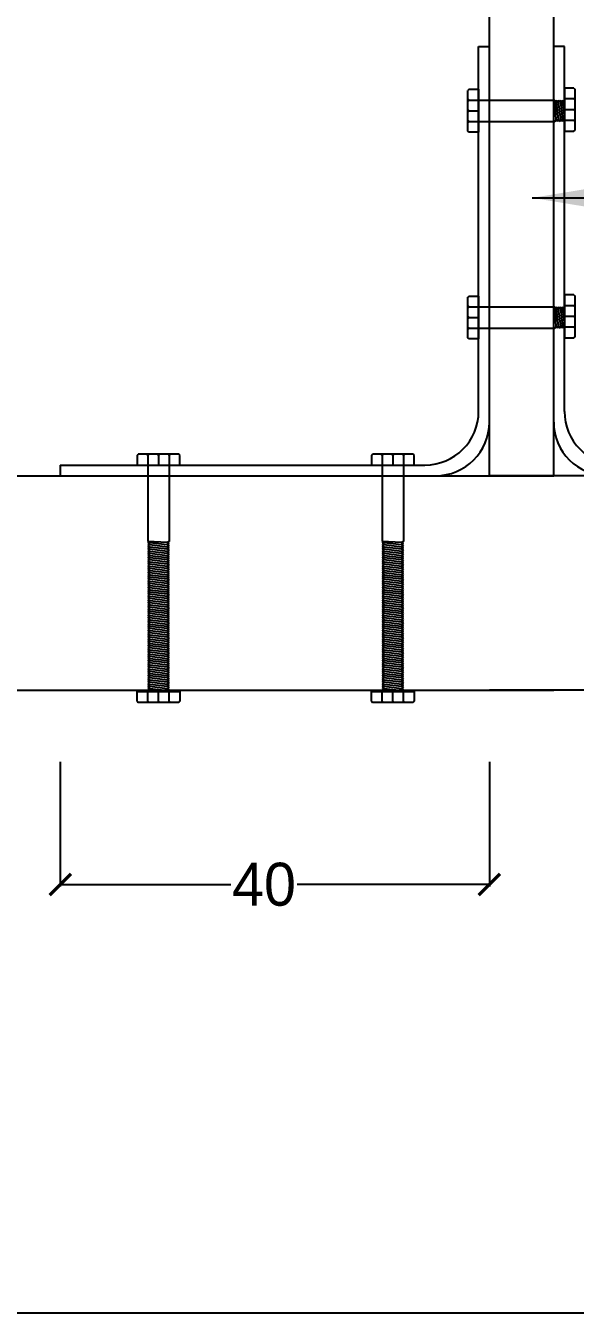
# Model space of a CAD drawing. Header units: inches. Extents: x -108 to 13185, y -10150 to 372.
# Drawn here: x 12943 to 12994.2, y -3471.6 to -3351.5 of the extents above; entities that cross this region are included whole.
import ezdxf

# ---------------------------------------------------------------- set-up
doc = ezdxf.new("R2010")
doc.units = ezdxf.units.IN
doc.header["$MEASUREMENT"] = 0
doc.header["$PDMODE"] = 3
doc.dimstyles.new('Detail Plat Pengikat', dxfattribs={"dimtxt": 4, "dimasz": 2, "dimexe": 0.18, "dimexo": 0.0625, "dimgap": 0.09, "dimtad": 0, "dimtih": 1, "dimtoh": 1, "dimdec": 0, "dimzin": 0, "dimdsep": 46, "dimtxsty": 'Standard', "dimblk": 'ARCHTICK', "dimcen": 0.09, "dimadec": 0, "dimazin": 0, "dimtfac": 1, "dimtdec": 0, "dimtofl": 0, "dimtmove": 0, "dimatfit": 3, "dimfxl": 1, "dimtolj": 1, "dimtzin": 0, "dimarcsym": 0})
doc.dimstyles.get("Standard").update_dxf_attribs({"dimtxt": 14, "dimasz": 12, "dimexe": 0.18, "dimexo": 6, "dimgap": 3, "dimtad": 2, "dimtih": 1, "dimtoh": 1, "dimdec": 0, "dimzin": 0, "dimdsep": 46, "dimtxsty": 'Standard', "dimblk": 'ARCHTICK', "dimcen": 0.09, "dimadec": 0, "dimazin": 0, "dimtfac": 1, "dimtdec": 0, "dimtofl": 0, "dimtmove": 0, "dimatfit": 3, "dimfxl": 1, "dimtolj": 1, "dimtzin": 0, "dimarcsym": 0})

# ---------------------------------------------------------------- blocks, each defined once
blk = doc.blocks.new('_ArchTick')
at = {"color": 0, "linetype": 'ByBlock', "const_width": 0.15}
blk.add_lwpolyline([(-0.5, -0.5), (0.5, 0.5)], dxfattribs=at)
blk = doc.blocks.new('*D2')
at = {"color": 0, "lineweight": -2}
for p, q in [((12946.21, -3420.15), (12946.21, -3431.77)), ((12986.21, -3420.15), (12986.21, -3431.77)), ((12946.21, -3431.59), (12962.11, -3431.59)), ((12986.21, -3431.59), (12968.29, -3431.59))]:
    blk.add_line(p, q, dxfattribs=at)
at = {"layer": 'Defpoints', "color": 0}
for p in [(12946.21, -3420.09), (12986.21, -3420.09), (12986.21, -3431.59)]:
    blk.add_point(p, dxfattribs=at)
at = {"color": 0, "lineweight": -2, "xscale": 2, "yscale": 2, "zscale": 2, "rotation": 180}
blk.add_blockref('_ArchTick', (12946.21, -3431.59), dxfattribs=at)
at = {"color": 0, "lineweight": -2, "xscale": 2, "yscale": 2, "zscale": 2}
blk.add_blockref('_ArchTick', (12986.21, -3431.59), dxfattribs=at)
at = {"color": 0, "insert": (12965.2, -3431.59), "char_height": 4, "attachment_point": 5}
blk.add_mtext('\\A1;40', dxfattribs=at)

msp = doc.modelspace()

# ---------------------------------------------------------------- linework, layer by layer
for p, q in [((12986.21, -3393.49), (12986.21, -3293.49)), ((12986.21, -3393.49), (12986.21, -3293.49)), ((12992.21, -3393.49), (12992.21, -3293.49)), ((12992.21, -3393.49), (12992.21, -3293.49)), ((12985.21, -3387.49), (12985.21, -3353.49)), ((12985.21, -3353.49), (12986.21, -3353.49)), ((12986.21, -3388.49), (12986.21, -3353.49)), ((12992.21, -3388.49), (12992.21, -3353.49)), ((12993.21, -3353.49), (12992.21, -3353.49)), ((12993.21, -3387.49), (12993.21, -3353.49)), ((12984.33, -3357.47), (12984.21, -3357.58)), ((12984.21, -3361.36), (12984.21, -3357.58)), ((12984.33, -3357.47), (12985.21, -3357.47)), ((12985.21, -3357.47), (12985.21, -3361.47)), ((12993.21, -3357.37), (12993.21, -3361.37)), ((12994.1, -3357.37), (12993.21, -3357.37)), ((12994.1, -3357.37), (12994.21, -3357.48)), ((12994.21, -3361.27), (12994.21, -3357.48)), ((12984.33, -3358.47), (12984.21, -3358.36)), ((12984.33, -3358.47), (12984.21, -3358.58)), ((12984.33, -3358.47), (12985.21, -3358.47)), ((12985.21, -3358.47), (12992.33, -3358.47)), ((12992.33, -3358.47), (12992.43, -3358.65)), ((12992.43, -3360.28), (12992.33, -3358.47)), ((12992.43, -3358.65), (12992.53, -3358.47)), ((12992.43, -3358.65), (12992.63, -3360.28)), ((12992.53, -3358.47), (12992.63, -3358.65)), ((12992.63, -3358.65), (12992.73, -3358.47)), ((12992.63, -3358.65), (12992.83, -3360.28)), ((12992.73, -3358.47), (12992.83, -3358.65)), ((12992.83, -3358.65), (12992.93, -3358.47)), ((12992.83, -3358.65), (12993.03, -3360.28)), ((12992.93, -3358.47), (12993.03, -3358.65)), ((12993.03, -3358.65), (12993.13, -3358.47)), ((12993.03, -3358.65), (12993.21, -3360.18)), ((12993.13, -3358.47), (12993.21, -3358.63)), ((12993.21, -3358.37), (12993.21, -3360.37)), ((12993.21, -3358.37), (12993.21, -3360.37)), ((12993.21, -3358.37), (12993.21, -3360.37)), ((12994.1, -3358.37), (12993.21, -3358.37)), ((12994.1, -3358.37), (12994.21, -3358.27)), ((12994.1, -3358.37), (12994.21, -3358.48)), ((12984.33, -3359.47), (12984.21, -3359.36)), ((12984.33, -3359.47), (12984.21, -3359.58)), ((12984.33, -3359.47), (12985.21, -3359.47)), ((12994.1, -3359.37), (12993.21, -3359.37)), ((12994.1, -3359.37), (12994.21, -3359.27)), ((12994.1, -3359.37), (12994.21, -3359.48)), ((12984.33, -3360.47), (12984.21, -3360.36)), ((12984.33, -3360.47), (12984.21, -3360.58)), ((12984.33, -3360.47), (12985.21, -3360.47)), ((12985.21, -3360.47), (12992.33, -3360.47)), ((12992.33, -3360.47), (12992.43, -3360.28)), ((12992.43, -3360.28), (12992.53, -3360.47)), ((12992.53, -3360.47), (12992.63, -3360.28)), ((12992.63, -3360.28), (12992.73, -3360.47)), ((12992.73, -3360.47), (12992.83, -3360.28)), ((12992.83, -3360.28), (12992.93, -3360.47)), ((12992.93, -3360.47), (12993.03, -3360.28)), ((12993.03, -3360.28), (12993.13, -3360.47)), ((12993.13, -3360.47), (12993.21, -3360.31)), ((12994.1, -3360.37), (12993.21, -3360.37)), ((12994.1, -3360.37), (12994.21, -3360.27)), ((12994.1, -3360.37), (12994.21, -3360.48)), ((12994.1, -3361.37), (12994.21, -3361.27)), ((12984.33, -3361.47), (12984.21, -3361.36)), ((12985.21, -3361.47), (12984.33, -3361.47)), ((12993.21, -3361.37), (12994.1, -3361.37)), ((12984.33, -3376.74), (12984.21, -3376.85)), ((12984.21, -3380.63), (12984.21, -3376.85)), ((12984.33, -3376.74), (12985.21, -3376.74)), ((12985.21, -3376.74), (12985.21, -3380.74)), ((12993.21, -3376.64), (12993.21, -3380.64)), ((12994.1, -3376.64), (12993.21, -3376.64)), ((12994.1, -3376.64), (12994.21, -3376.75)), ((12994.21, -3380.53), (12994.21, -3376.75)), ((12984.33, -3377.74), (12984.21, -3377.63)), ((12984.33, -3377.74), (12984.21, -3377.85)), ((12984.33, -3377.74), (12985.21, -3377.74)), ((12985.21, -3377.74), (12992.33, -3377.74)), ((12992.33, -3377.74), (12992.43, -3377.92)), ((12992.43, -3379.55), (12992.33, -3377.74)), ((12992.43, -3377.92), (12992.53, -3377.74)), ((12992.43, -3377.92), (12992.63, -3379.55)), ((12992.53, -3377.74), (12992.63, -3377.92)), ((12992.63, -3377.92), (12992.73, -3377.74)), ((12992.63, -3377.92), (12992.83, -3379.55)), ((12992.73, -3377.74), (12992.83, -3377.92)), ((12992.83, -3377.92), (12992.93, -3377.74)), ((12992.83, -3377.92), (12993.03, -3379.55)), ((12992.93, -3377.74), (12993.03, -3377.92)), ((12993.03, -3377.92), (12993.13, -3377.74)), ((12993.03, -3377.92), (12993.21, -3379.45)), ((12993.13, -3377.74), (12993.21, -3377.9)), ((12993.21, -3377.64), (12993.21, -3379.64)), ((12993.21, -3377.64), (12993.21, -3379.64)), ((12993.21, -3377.64), (12993.21, -3379.64)), ((12994.1, -3377.64), (12993.21, -3377.64)), ((12994.1, -3377.64), (12994.21, -3377.53)), ((12994.1, -3377.64), (12994.21, -3377.75)), ((12984.33, -3378.74), (12984.21, -3378.63)), ((12984.33, -3378.74), (12984.21, -3378.85)), ((12984.33, -3378.74), (12985.21, -3378.74)), ((12994.1, -3378.64), (12993.21, -3378.64)), ((12994.1, -3378.64), (12994.21, -3378.53)), ((12994.1, -3378.64), (12994.21, -3378.75)), ((12984.33, -3379.74), (12984.21, -3379.63)), ((12984.33, -3379.74), (12984.21, -3379.85)), ((12984.33, -3379.74), (12985.21, -3379.74)), ((12985.21, -3379.74), (12992.33, -3379.74)), ((12992.33, -3379.74), (12992.43, -3379.55)), ((12992.43, -3379.55), (12992.53, -3379.74)), ((12992.53, -3379.74), (12992.63, -3379.55)), ((12992.63, -3379.55), (12992.73, -3379.74)), ((12992.73, -3379.74), (12992.83, -3379.55)), ((12992.83, -3379.55), (12992.93, -3379.74)), ((12992.93, -3379.74), (12993.03, -3379.55)), ((12993.03, -3379.55), (12993.13, -3379.74)), ((12993.13, -3379.74), (12993.21, -3379.58)), ((12994.1, -3379.64), (12993.21, -3379.64)), ((12994.1, -3379.64), (12994.21, -3379.53)), ((12994.1, -3379.64), (12994.21, -3379.75)), ((12984.33, -3380.74), (12984.21, -3380.63)), ((12985.21, -3380.74), (12984.33, -3380.74)), ((12993.21, -3380.64), (12994.1, -3380.64)), ((12994.1, -3380.64), (12994.21, -3380.53)), ((12953.36, -3391.61), (12953.47, -3391.49)), ((12953.36, -3391.61), (12953.36, -3392.49)), ((12957.25, -3391.49), (12953.47, -3391.49)), ((12954.36, -3391.61), (12954.25, -3391.49)), ((12954.36, -3391.61), (12954.47, -3391.49)), ((12954.36, -3391.61), (12954.36, -3392.49)), ((12955.36, -3391.61), (12955.25, -3391.49)), ((12955.36, -3391.61), (12955.47, -3391.49)), ((12955.36, -3391.61), (12955.36, -3392.49)), ((12956.36, -3391.61), (12956.25, -3391.49)), ((12956.36, -3391.61), (12956.47, -3391.49)), ((12956.36, -3391.61), (12956.36, -3392.49)), ((12957.36, -3391.61), (12957.25, -3391.49)), ((12957.36, -3392.49), (12957.36, -3391.61)), ((12975.21, -3391.61), (12975.32, -3391.49)), ((12975.21, -3391.61), (12975.21, -3392.49)), ((12979.1, -3391.49), (12975.32, -3391.49)), ((12976.21, -3391.61), (12976.1, -3391.49)), ((12976.21, -3391.61), (12976.32, -3391.49)), ((12976.21, -3391.61), (12976.21, -3392.49)), ((12977.21, -3391.61), (12977.1, -3391.49)), ((12977.21, -3391.61), (12977.32, -3391.49)), ((12977.21, -3391.61), (12977.21, -3392.49)), ((12978.21, -3391.61), (12978.1, -3391.49)), ((12978.21, -3391.61), (12978.32, -3391.49)), ((12978.21, -3391.61), (12978.21, -3392.49)), ((12979.21, -3391.61), (12979.1, -3391.49)), ((12979.21, -3392.49), (12979.21, -3391.61)), ((12892.21, -3393.49), (12992.21, -3393.49)), ((12946.21, -3392.49), (12980.21, -3392.49)), ((12946.21, -3392.49), (12946.21, -3393.49)), ((12946.21, -3393.49), (12981.21, -3393.49)), ((12953.36, -3392.49), (12957.36, -3392.49)), ((12954.36, -3392.49), (12954.36, -3399.61)), ((12956.36, -3392.49), (12956.36, -3399.61)), ((12975.21, -3392.49), (12979.21, -3392.49)), ((12976.21, -3392.49), (12976.21, -3399.61)), ((12978.21, -3392.49), (12978.21, -3399.61)), ((12986.21, -3393.49), (12992.21, -3393.49)), ((13086.21, -3393.49), (12986.21, -3393.49)), ((12992.21, -3393.49), (12986.21, -3393.49)), ((12954.36, -3399.61), (12954.55, -3399.71)), ((12956.18, -3399.71), (12954.36, -3399.61)), ((12956.36, -3399.61), (12956.18, -3399.71)), ((12976.21, -3399.61), (12976.39, -3399.71)), ((12978.03, -3399.71), (12976.21, -3399.61)), ((12978.21, -3399.61), (12978.03, -3399.71)), ((12954.55, -3399.71), (12954.36, -3399.81)), ((12954.36, -3399.81), (12954.55, -3399.91)), ((12954.55, -3399.91), (12954.36, -3400.01)), ((12954.36, -3400.01), (12954.55, -3400.11)), ((12954.55, -3400.11), (12954.36, -3400.21)), ((12954.36, -3400.21), (12954.55, -3400.31)), ((12954.55, -3400.31), (12954.36, -3400.41)), ((12954.36, -3400.41), (12954.55, -3400.51)), ((12954.55, -3400.51), (12954.36, -3400.61)), ((12954.36, -3400.61), (12954.55, -3400.71)), ((12954.55, -3400.71), (12954.36, -3400.81)), ((12954.36, -3400.81), (12954.55, -3400.91)), ((12954.55, -3399.71), (12956.18, -3399.91)), ((12954.55, -3399.91), (12956.18, -3400.11)), ((12954.55, -3400.11), (12956.18, -3400.31)), ((12954.55, -3400.31), (12956.18, -3400.51)), ((12954.55, -3400.51), (12956.18, -3400.71)), ((12954.55, -3400.71), (12956.18, -3400.91)), ((12956.18, -3399.71), (12956.36, -3399.81)), ((12956.36, -3399.81), (12956.18, -3399.91)), ((12956.18, -3399.91), (12956.36, -3400.01)), ((12956.36, -3400.01), (12956.18, -3400.11)), ((12956.18, -3400.11), (12956.36, -3400.21)), ((12956.36, -3400.21), (12956.18, -3400.31)), ((12956.18, -3400.31), (12956.36, -3400.41)), ((12956.36, -3400.41), (12956.18, -3400.51)), ((12956.18, -3400.51), (12956.36, -3400.61)), ((12956.36, -3400.61), (12956.18, -3400.71)), ((12956.18, -3400.71), (12956.36, -3400.81)), ((12956.36, -3400.81), (12956.18, -3400.91)), ((12976.39, -3399.71), (12976.21, -3399.81)), ((12976.21, -3399.81), (12976.39, -3399.91)), ((12976.39, -3399.91), (12976.21, -3400.01)), ((12976.21, -3400.01), (12976.39, -3400.11)), ((12976.39, -3400.11), (12976.21, -3400.21)), ((12976.21, -3400.21), (12976.39, -3400.31)), ((12976.39, -3400.31), (12976.21, -3400.41)), ((12976.21, -3400.41), (12976.39, -3400.51)), ((12976.39, -3400.51), (12976.21, -3400.61)), ((12976.21, -3400.61), (12976.39, -3400.71)), ((12976.39, -3400.71), (12976.21, -3400.81)), ((12976.21, -3400.81), (12976.39, -3400.91)), ((12976.39, -3399.71), (12978.03, -3399.91)), ((12976.39, -3399.91), (12978.03, -3400.11)), ((12976.39, -3400.11), (12978.03, -3400.31)), ((12976.39, -3400.31), (12978.03, -3400.51)), ((12976.39, -3400.51), (12978.03, -3400.71)), ((12976.39, -3400.71), (12978.03, -3400.91)), ((12978.03, -3399.71), (12978.21, -3399.81)), ((12978.21, -3399.81), (12978.03, -3399.91)), ((12978.03, -3399.91), (12978.21, -3400.01)), ((12978.21, -3400.01), (12978.03, -3400.11)), ((12978.03, -3400.11), (12978.21, -3400.21)), ((12978.21, -3400.21), (12978.03, -3400.31)), ((12978.03, -3400.31), (12978.21, -3400.41)), ((12978.21, -3400.41), (12978.03, -3400.51)), ((12978.03, -3400.51), (12978.21, -3400.61)), ((12978.21, -3400.61), (12978.03, -3400.71)), ((12978.03, -3400.71), (12978.21, -3400.81)), ((12978.21, -3400.81), (12978.03, -3400.91)), ((12954.55, -3400.91), (12954.36, -3401.01)), ((12954.36, -3401.01), (12954.55, -3401.11)), ((12954.55, -3401.11), (12954.36, -3401.21)), ((12954.36, -3401.21), (12954.55, -3401.31)), ((12954.55, -3401.31), (12954.36, -3401.41)), ((12954.36, -3401.41), (12954.55, -3401.51)), ((12954.55, -3401.51), (12954.36, -3401.61)), ((12954.36, -3401.61), (12954.55, -3401.71)), ((12954.55, -3401.71), (12954.36, -3401.81)), ((12954.36, -3401.81), (12954.55, -3401.91)), ((12954.55, -3401.91), (12954.36, -3402.01)), ((12954.36, -3402.01), (12954.55, -3402.11)), ((12954.55, -3400.91), (12956.18, -3401.11)), ((12954.55, -3401.11), (12956.18, -3401.31)), ((12954.55, -3401.31), (12956.18, -3401.51)), ((12954.55, -3401.51), (12956.18, -3401.71)), ((12954.55, -3401.71), (12956.18, -3401.91)), ((12954.55, -3401.91), (12956.18, -3402.11)), ((12956.18, -3400.91), (12956.36, -3401.01)), ((12956.36, -3401.01), (12956.18, -3401.11)), ((12956.18, -3401.11), (12956.36, -3401.21)), ((12956.36, -3401.21), (12956.18, -3401.31)), ((12956.18, -3401.31), (12956.36, -3401.41)), ((12956.36, -3401.41), (12956.18, -3401.51)), ((12956.18, -3401.51), (12956.36, -3401.61)), ((12956.36, -3401.61), (12956.18, -3401.71)), ((12956.18, -3401.71), (12956.36, -3401.81)), ((12956.36, -3401.81), (12956.18, -3401.91)), ((12956.18, -3401.91), (12956.36, -3402.01)), ((12956.36, -3402.01), (12956.18, -3402.11)), ((12976.39, -3400.91), (12976.21, -3401.01)), ((12976.21, -3401.01), (12976.39, -3401.11)), ((12976.39, -3401.11), (12976.21, -3401.21)), ((12976.21, -3401.21), (12976.39, -3401.31)), ((12976.39, -3401.31), (12976.21, -3401.41)), ((12976.21, -3401.41), (12976.39, -3401.51)), ((12976.39, -3401.51), (12976.21, -3401.61)), ((12976.21, -3401.61), (12976.39, -3401.71)), ((12976.39, -3401.71), (12976.21, -3401.81)), ((12976.21, -3401.81), (12976.39, -3401.91)), ((12976.39, -3401.91), (12976.21, -3402.01)), ((12976.21, -3402.01), (12976.39, -3402.11)), ((12976.39, -3400.91), (12978.03, -3401.11)), ((12976.39, -3401.11), (12978.03, -3401.31)), ((12976.39, -3401.31), (12978.03, -3401.51)), ((12976.39, -3401.51), (12978.03, -3401.71)), ((12976.39, -3401.71), (12978.03, -3401.91)), ((12976.39, -3401.91), (12978.03, -3402.11)), ((12978.03, -3400.91), (12978.21, -3401.01)), ((12978.21, -3401.01), (12978.03, -3401.11)), ((12978.03, -3401.11), (12978.21, -3401.21)), ((12978.21, -3401.21), (12978.03, -3401.31)), ((12978.03, -3401.31), (12978.21, -3401.41)), ((12978.21, -3401.41), (12978.03, -3401.51)), ((12978.03, -3401.51), (12978.21, -3401.61)), ((12978.21, -3401.61), (12978.03, -3401.71)), ((12978.03, -3401.71), (12978.21, -3401.81)), ((12978.21, -3401.81), (12978.03, -3401.91)), ((12978.03, -3401.91), (12978.21, -3402.01)), ((12978.21, -3402.01), (12978.03, -3402.11)), ((12954.55, -3402.11), (12954.36, -3402.21)), ((12954.36, -3402.21), (12954.55, -3402.31)), ((12954.55, -3402.31), (12954.36, -3402.41)), ((12954.36, -3402.41), (12954.55, -3402.51)), ((12954.55, -3402.51), (12954.36, -3402.61)), ((12954.36, -3402.61), (12954.55, -3402.71)), ((12954.55, -3402.71), (12954.36, -3402.81)), ((12954.36, -3402.81), (12954.55, -3402.91)), ((12954.55, -3402.91), (12954.36, -3403.01)), ((12954.36, -3403.01), (12954.55, -3403.11)), ((12954.55, -3403.11), (12954.36, -3403.21)), ((12954.36, -3403.21), (12954.55, -3403.31)), ((12954.55, -3402.11), (12956.18, -3402.31)), ((12954.55, -3402.31), (12956.18, -3402.51)), ((12954.55, -3402.51), (12956.18, -3402.71)), ((12954.55, -3402.71), (12956.18, -3402.91)), ((12954.55, -3402.91), (12956.18, -3403.11)), ((12954.55, -3403.11), (12956.18, -3403.31)), ((12956.18, -3402.11), (12956.36, -3402.21)), ((12956.36, -3402.21), (12956.18, -3402.31)), ((12956.18, -3402.31), (12956.36, -3402.41)), ((12956.36, -3402.41), (12956.18, -3402.51)), ((12956.18, -3402.51), (12956.36, -3402.61)), ((12956.36, -3402.61), (12956.18, -3402.71)), ((12956.18, -3402.71), (12956.36, -3402.81)), ((12956.36, -3402.81), (12956.18, -3402.91)), ((12956.18, -3402.91), (12956.36, -3403.01)), ((12956.36, -3403.01), (12956.18, -3403.11)), ((12956.18, -3403.11), (12956.36, -3403.21)), ((12956.36, -3403.21), (12956.18, -3403.31)), ((12976.39, -3402.11), (12976.21, -3402.21)), ((12976.21, -3402.21), (12976.39, -3402.31)), ((12976.39, -3402.31), (12976.21, -3402.41)), ((12976.21, -3402.41), (12976.39, -3402.51)), ((12976.39, -3402.51), (12976.21, -3402.61)), ((12976.21, -3402.61), (12976.39, -3402.71)), ((12976.39, -3402.71), (12976.21, -3402.81)), ((12976.21, -3402.81), (12976.39, -3402.91)), ((12976.39, -3402.91), (12976.21, -3403.01)), ((12976.21, -3403.01), (12976.39, -3403.11)), ((12976.39, -3403.11), (12976.21, -3403.21)), ((12976.21, -3403.21), (12976.39, -3403.31)), ((12976.39, -3402.11), (12978.03, -3402.31)), ((12976.39, -3402.31), (12978.03, -3402.51)), ((12976.39, -3402.51), (12978.03, -3402.71)), ((12976.39, -3402.71), (12978.03, -3402.91)), ((12976.39, -3402.91), (12978.03, -3403.11)), ((12976.39, -3403.11), (12978.03, -3403.31)), ((12978.03, -3402.11), (12978.21, -3402.21)), ((12978.21, -3402.21), (12978.03, -3402.31)), ((12978.03, -3402.31), (12978.21, -3402.41)), ((12978.21, -3402.41), (12978.03, -3402.51)), ((12978.03, -3402.51), (12978.21, -3402.61)), ((12978.21, -3402.61), (12978.03, -3402.71)), ((12978.03, -3402.71), (12978.21, -3402.81)), ((12978.21, -3402.81), (12978.03, -3402.91)), ((12978.03, -3402.91), (12978.21, -3403.01)), ((12978.21, -3403.01), (12978.03, -3403.11)), ((12978.03, -3403.11), (12978.21, -3403.21)), ((12978.21, -3403.21), (12978.03, -3403.31)), ((12954.55, -3403.31), (12954.36, -3403.41)), ((12954.36, -3403.41), (12954.55, -3403.51)), ((12954.55, -3403.51), (12954.36, -3403.61)), ((12954.36, -3403.61), (12954.55, -3403.71)), ((12954.55, -3403.71), (12954.36, -3403.81)), ((12954.36, -3403.81), (12954.55, -3403.91)), ((12954.55, -3403.91), (12954.36, -3404.01)), ((12954.36, -3404.01), (12954.55, -3404.11)), ((12954.55, -3404.11), (12954.36, -3404.21)), ((12954.36, -3404.21), (12954.55, -3404.31)), ((12954.55, -3404.31), (12954.36, -3404.41)), ((12954.36, -3404.41), (12954.55, -3404.51)), ((12954.55, -3403.31), (12956.18, -3403.51)), ((12954.55, -3403.51), (12956.18, -3403.71)), ((12954.55, -3403.71), (12956.18, -3403.91)), ((12954.55, -3403.91), (12956.18, -3404.11)), ((12954.55, -3404.11), (12956.18, -3404.31)), ((12954.55, -3404.31), (12956.18, -3404.51)), ((12956.18, -3403.31), (12956.36, -3403.41)), ((12956.36, -3403.41), (12956.18, -3403.51)), ((12956.18, -3403.51), (12956.36, -3403.61)), ((12956.36, -3403.61), (12956.18, -3403.71)), ((12956.18, -3403.71), (12956.36, -3403.81)), ((12956.36, -3403.81), (12956.18, -3403.91)), ((12956.18, -3403.91), (12956.36, -3404.01)), ((12956.36, -3404.01), (12956.18, -3404.11)), ((12956.18, -3404.11), (12956.36, -3404.21)), ((12956.36, -3404.21), (12956.18, -3404.31)), ((12956.18, -3404.31), (12956.36, -3404.41)), ((12956.36, -3404.41), (12956.18, -3404.51)), ((12976.39, -3403.31), (12976.21, -3403.41)), ((12976.21, -3403.41), (12976.39, -3403.51)), ((12976.39, -3403.51), (12976.21, -3403.61)), ((12976.21, -3403.61), (12976.39, -3403.71)), ((12976.39, -3403.71), (12976.21, -3403.81)), ((12976.21, -3403.81), (12976.39, -3403.91)), ((12976.39, -3403.91), (12976.21, -3404.01)), ((12976.21, -3404.01), (12976.39, -3404.11)), ((12976.39, -3404.11), (12976.21, -3404.21)), ((12976.21, -3404.21), (12976.39, -3404.31)), ((12976.39, -3404.31), (12976.21, -3404.41)), ((12976.21, -3404.41), (12976.39, -3404.51)), ((12976.39, -3403.31), (12978.03, -3403.51)), ((12976.39, -3403.51), (12978.03, -3403.71)), ((12976.39, -3403.71), (12978.03, -3403.91)), ((12976.39, -3403.91), (12978.03, -3404.11)), ((12976.39, -3404.11), (12978.03, -3404.31)), ((12976.39, -3404.31), (12978.03, -3404.51)), ((12978.03, -3403.31), (12978.21, -3403.41)), ((12978.21, -3403.41), (12978.03, -3403.51)), ((12978.03, -3403.51), (12978.21, -3403.61)), ((12978.21, -3403.61), (12978.03, -3403.71)), ((12978.03, -3403.71), (12978.21, -3403.81)), ((12978.21, -3403.81), (12978.03, -3403.91)), ((12978.03, -3403.91), (12978.21, -3404.01)), ((12978.21, -3404.01), (12978.03, -3404.11)), ((12978.03, -3404.11), (12978.21, -3404.21)), ((12978.21, -3404.21), (12978.03, -3404.31)), ((12978.03, -3404.31), (12978.21, -3404.41)), ((12978.21, -3404.41), (12978.03, -3404.51)), ((12954.55, -3404.51), (12954.36, -3404.61)), ((12954.36, -3404.61), (12954.55, -3404.71)), ((12954.55, -3404.71), (12954.36, -3404.81)), ((12954.36, -3404.81), (12954.55, -3404.91)), ((12954.55, -3404.91), (12954.36, -3405.01)), ((12954.36, -3405.01), (12954.55, -3405.11)), ((12954.55, -3405.11), (12954.36, -3405.21)), ((12954.36, -3405.21), (12954.55, -3405.31)), ((12954.55, -3405.31), (12954.36, -3405.41)), ((12954.36, -3405.41), (12954.55, -3405.51)), ((12954.55, -3405.51), (12954.36, -3405.61)), ((12954.36, -3405.61), (12954.55, -3405.71)), ((12954.55, -3404.51), (12956.18, -3404.71)), ((12954.55, -3404.71), (12956.18, -3404.91)), ((12954.55, -3404.91), (12956.18, -3405.11)), ((12954.55, -3405.11), (12956.18, -3405.31)), ((12954.55, -3405.31), (12956.18, -3405.51)), ((12954.55, -3405.51), (12956.18, -3405.71)), ((12956.18, -3404.51), (12956.36, -3404.61)), ((12956.36, -3404.61), (12956.18, -3404.71)), ((12956.18, -3404.71), (12956.36, -3404.81)), ((12956.36, -3404.81), (12956.18, -3404.91)), ((12956.18, -3404.91), (12956.36, -3405.01)), ((12956.36, -3405.01), (12956.18, -3405.11)), ((12956.18, -3405.11), (12956.36, -3405.21)), ((12956.36, -3405.21), (12956.18, -3405.31)), ((12956.18, -3405.31), (12956.36, -3405.41)), ((12956.36, -3405.41), (12956.18, -3405.51)), ((12956.18, -3405.51), (12956.36, -3405.61)), ((12956.36, -3405.61), (12956.18, -3405.71)), ((12976.39, -3404.51), (12976.21, -3404.61)), ((12976.21, -3404.61), (12976.39, -3404.71)), ((12976.39, -3404.71), (12976.21, -3404.81)), ((12976.21, -3404.81), (12976.39, -3404.91)), ((12976.39, -3404.91), (12976.21, -3405.01)), ((12976.21, -3405.01), (12976.39, -3405.11)), ((12976.39, -3405.11), (12976.21, -3405.21)), ((12976.21, -3405.21), (12976.39, -3405.31)), ((12976.39, -3405.31), (12976.21, -3405.41)), ((12976.21, -3405.41), (12976.39, -3405.51)), ((12976.39, -3405.51), (12976.21, -3405.61)), ((12976.21, -3405.61), (12976.39, -3405.71)), ((12976.39, -3404.51), (12978.03, -3404.71)), ((12976.39, -3404.71), (12978.03, -3404.91)), ((12976.39, -3404.91), (12978.03, -3405.11)), ((12976.39, -3405.11), (12978.03, -3405.31)), ((12976.39, -3405.31), (12978.03, -3405.51)), ((12976.39, -3405.51), (12978.03, -3405.71)), ((12978.03, -3404.51), (12978.21, -3404.61)), ((12978.21, -3404.61), (12978.03, -3404.71)), ((12978.03, -3404.71), (12978.21, -3404.81)), ((12978.21, -3404.81), (12978.03, -3404.91)), ((12978.03, -3404.91), (12978.21, -3405.01)), ((12978.21, -3405.01), (12978.03, -3405.11)), ((12978.03, -3405.11), (12978.21, -3405.21)), ((12978.21, -3405.21), (12978.03, -3405.31)), ((12978.03, -3405.31), (12978.21, -3405.41)), ((12978.21, -3405.41), (12978.03, -3405.51)), ((12978.03, -3405.51), (12978.21, -3405.61)), ((12978.21, -3405.61), (12978.03, -3405.71)), ((12954.55, -3405.71), (12954.36, -3405.81)), ((12954.36, -3405.81), (12954.55, -3405.91)), ((12954.55, -3405.91), (12954.36, -3406.01)), ((12954.36, -3406.01), (12954.55, -3406.11)), ((12954.55, -3406.11), (12954.36, -3406.21)), ((12954.36, -3406.21), (12954.55, -3406.31)), ((12954.55, -3406.31), (12954.36, -3406.41)), ((12954.36, -3406.41), (12954.55, -3406.51)), ((12954.55, -3406.51), (12954.36, -3406.61)), ((12954.36, -3406.61), (12954.55, -3406.71)), ((12954.55, -3406.71), (12954.36, -3406.81)), ((12954.36, -3406.81), (12954.55, -3406.91)), ((12954.55, -3405.71), (12956.18, -3405.91)), ((12954.55, -3405.91), (12956.18, -3406.11)), ((12954.55, -3406.11), (12956.18, -3406.31)), ((12954.55, -3406.31), (12956.18, -3406.51)), ((12954.55, -3406.51), (12956.18, -3406.71)), ((12954.55, -3406.71), (12956.18, -3406.91)), ((12956.18, -3405.71), (12956.36, -3405.81)), ((12956.36, -3405.81), (12956.18, -3405.91)), ((12956.18, -3405.91), (12956.36, -3406.01)), ((12956.36, -3406.01), (12956.18, -3406.11)), ((12956.18, -3406.11), (12956.36, -3406.21)), ((12956.36, -3406.21), (12956.18, -3406.31)), ((12956.18, -3406.31), (12956.36, -3406.41)), ((12956.36, -3406.41), (12956.18, -3406.51)), ((12956.18, -3406.51), (12956.36, -3406.61)), ((12956.36, -3406.61), (12956.18, -3406.71)), ((12956.18, -3406.71), (12956.36, -3406.81)), ((12956.36, -3406.81), (12956.18, -3406.91)), ((12976.39, -3405.71), (12976.21, -3405.81)), ((12976.21, -3405.81), (12976.39, -3405.91)), ((12976.39, -3405.91), (12976.21, -3406.01)), ((12976.21, -3406.01), (12976.39, -3406.11)), ((12976.39, -3406.11), (12976.21, -3406.21)), ((12976.21, -3406.21), (12976.39, -3406.31)), ((12976.39, -3406.31), (12976.21, -3406.41)), ((12976.21, -3406.41), (12976.39, -3406.51)), ((12976.39, -3406.51), (12976.21, -3406.61)), ((12976.21, -3406.61), (12976.39, -3406.71)), ((12976.39, -3406.71), (12976.21, -3406.81)), ((12976.21, -3406.81), (12976.39, -3406.91)), ((12976.39, -3405.71), (12978.03, -3405.91)), ((12976.39, -3405.91), (12978.03, -3406.11)), ((12976.39, -3406.11), (12978.03, -3406.31)), ((12976.39, -3406.31), (12978.03, -3406.51)), ((12976.39, -3406.51), (12978.03, -3406.71)), ((12976.39, -3406.71), (12978.03, -3406.91)), ((12978.03, -3405.71), (12978.21, -3405.81)), ((12978.21, -3405.81), (12978.03, -3405.91)), ((12978.03, -3405.91), (12978.21, -3406.01)), ((12978.21, -3406.01), (12978.03, -3406.11)), ((12978.03, -3406.11), (12978.21, -3406.21)), ((12978.21, -3406.21), (12978.03, -3406.31)), ((12978.03, -3406.31), (12978.21, -3406.41)), ((12978.21, -3406.41), (12978.03, -3406.51)), ((12978.03, -3406.51), (12978.21, -3406.61)), ((12978.21, -3406.61), (12978.03, -3406.71)), ((12978.03, -3406.71), (12978.21, -3406.81)), ((12978.21, -3406.81), (12978.03, -3406.91)), ((12954.55, -3406.91), (12954.36, -3407.01)), ((12954.36, -3407.01), (12954.55, -3407.11)), ((12954.55, -3407.11), (12954.36, -3407.21)), ((12954.36, -3407.21), (12954.55, -3407.31)), ((12954.55, -3407.31), (12954.36, -3407.41)), ((12954.36, -3407.41), (12954.55, -3407.51)), ((12954.55, -3407.51), (12954.36, -3407.61)), ((12954.36, -3407.61), (12954.55, -3407.71)), ((12954.55, -3407.71), (12954.36, -3407.81)), ((12954.36, -3407.81), (12954.55, -3407.91)), ((12954.55, -3407.91), (12954.36, -3408.01)), ((12954.36, -3408.01), (12954.55, -3408.11)), ((12954.55, -3406.91), (12956.18, -3407.11)), ((12954.55, -3407.11), (12956.18, -3407.31)), ((12954.55, -3407.31), (12956.18, -3407.51)), ((12954.55, -3407.51), (12956.18, -3407.71)), ((12954.55, -3407.71), (12956.18, -3407.91)), ((12954.55, -3407.91), (12956.18, -3408.11)), ((12956.18, -3406.91), (12956.36, -3407.01)), ((12956.36, -3407.01), (12956.18, -3407.11)), ((12956.18, -3407.11), (12956.36, -3407.21)), ((12956.36, -3407.21), (12956.18, -3407.31)), ((12956.18, -3407.31), (12956.36, -3407.41)), ((12956.36, -3407.41), (12956.18, -3407.51)), ((12956.18, -3407.51), (12956.36, -3407.61)), ((12956.36, -3407.61), (12956.18, -3407.71)), ((12956.18, -3407.71), (12956.36, -3407.81)), ((12956.36, -3407.81), (12956.18, -3407.91)), ((12956.18, -3407.91), (12956.36, -3408.01)), ((12956.36, -3408.01), (12956.18, -3408.11)), ((12976.39, -3406.91), (12976.21, -3407.01)), ((12976.21, -3407.01), (12976.39, -3407.11)), ((12976.39, -3407.11), (12976.21, -3407.21)), ((12976.21, -3407.21), (12976.39, -3407.31)), ((12976.39, -3407.31), (12976.21, -3407.41)), ((12976.21, -3407.41), (12976.39, -3407.51)), ((12976.39, -3407.51), (12976.21, -3407.61)), ((12976.21, -3407.61), (12976.39, -3407.71)), ((12976.39, -3407.71), (12976.21, -3407.81)), ((12976.21, -3407.81), (12976.39, -3407.91)), ((12976.39, -3407.91), (12976.21, -3408.01)), ((12976.21, -3408.01), (12976.39, -3408.11)), ((12976.39, -3406.91), (12978.03, -3407.11)), ((12976.39, -3407.11), (12978.03, -3407.31)), ((12976.39, -3407.31), (12978.03, -3407.51)), ((12976.39, -3407.51), (12978.03, -3407.71)), ((12976.39, -3407.71), (12978.03, -3407.91)), ((12976.39, -3407.91), (12978.03, -3408.11)), ((12978.03, -3406.91), (12978.21, -3407.01)), ((12978.21, -3407.01), (12978.03, -3407.11)), ((12978.03, -3407.11), (12978.21, -3407.21)), ((12978.21, -3407.21), (12978.03, -3407.31)), ((12978.03, -3407.31), (12978.21, -3407.41)), ((12978.21, -3407.41), (12978.03, -3407.51)), ((12978.03, -3407.51), (12978.21, -3407.61)), ((12978.21, -3407.61), (12978.03, -3407.71)), ((12978.03, -3407.71), (12978.21, -3407.81)), ((12978.21, -3407.81), (12978.03, -3407.91)), ((12978.03, -3407.91), (12978.21, -3408.01)), ((12978.21, -3408.01), (12978.03, -3408.11)), ((12954.55, -3408.11), (12954.36, -3408.21)), ((12954.36, -3408.21), (12954.55, -3408.31)), ((12954.55, -3408.31), (12954.36, -3408.41)), ((12954.36, -3408.41), (12954.55, -3408.51)), ((12954.55, -3408.51), (12954.36, -3408.61)), ((12954.36, -3408.61), (12954.55, -3408.71)), ((12954.55, -3408.71), (12954.36, -3408.81)), ((12954.36, -3408.81), (12954.55, -3408.91)), ((12954.55, -3408.91), (12954.36, -3409.01)), ((12954.36, -3409.01), (12954.55, -3409.11)), ((12954.55, -3409.11), (12954.36, -3409.21)), ((12954.36, -3409.21), (12954.55, -3409.31)), ((12954.55, -3408.11), (12956.18, -3408.31)), ((12954.55, -3408.31), (12956.18, -3408.51)), ((12954.55, -3408.51), (12956.18, -3408.71)), ((12954.55, -3408.71), (12956.18, -3408.91)), ((12954.55, -3408.91), (12956.18, -3409.11)), ((12954.55, -3409.11), (12956.18, -3409.31)), ((12956.18, -3408.11), (12956.36, -3408.21)), ((12956.36, -3408.21), (12956.18, -3408.31)), ((12956.18, -3408.31), (12956.36, -3408.41)), ((12956.36, -3408.41), (12956.18, -3408.51)), ((12956.18, -3408.51), (12956.36, -3408.61)), ((12956.36, -3408.61), (12956.18, -3408.71)), ((12956.18, -3408.71), (12956.36, -3408.81)), ((12956.36, -3408.81), (12956.18, -3408.91)), ((12956.18, -3408.91), (12956.36, -3409.01)), ((12956.36, -3409.01), (12956.18, -3409.11)), ((12956.18, -3409.11), (12956.36, -3409.21)), ((12956.36, -3409.21), (12956.18, -3409.31)), ((12976.39, -3408.11), (12976.21, -3408.21)), ((12976.21, -3408.21), (12976.39, -3408.31)), ((12976.39, -3408.31), (12976.21, -3408.41)), ((12976.21, -3408.41), (12976.39, -3408.51)), ((12976.39, -3408.51), (12976.21, -3408.61)), ((12976.21, -3408.61), (12976.39, -3408.71)), ((12976.39, -3408.71), (12976.21, -3408.81)), ((12976.21, -3408.81), (12976.39, -3408.91)), ((12976.39, -3408.91), (12976.21, -3409.01)), ((12976.21, -3409.01), (12976.39, -3409.11)), ((12976.39, -3409.11), (12976.21, -3409.21)), ((12976.21, -3409.21), (12976.39, -3409.31)), ((12976.39, -3408.11), (12978.03, -3408.31)), ((12976.39, -3408.31), (12978.03, -3408.51)), ((12976.39, -3408.51), (12978.03, -3408.71)), ((12976.39, -3408.71), (12978.03, -3408.91)), ((12976.39, -3408.91), (12978.03, -3409.11)), ((12976.39, -3409.11), (12978.03, -3409.31)), ((12978.03, -3408.11), (12978.21, -3408.21)), ((12978.21, -3408.21), (12978.03, -3408.31)), ((12978.03, -3408.31), (12978.21, -3408.41)), ((12978.21, -3408.41), (12978.03, -3408.51)), ((12978.03, -3408.51), (12978.21, -3408.61)), ((12978.21, -3408.61), (12978.03, -3408.71)), ((12978.03, -3408.71), (12978.21, -3408.81)), ((12978.21, -3408.81), (12978.03, -3408.91)), ((12978.03, -3408.91), (12978.21, -3409.01)), ((12978.21, -3409.01), (12978.03, -3409.11)), ((12978.03, -3409.11), (12978.21, -3409.21)), ((12978.21, -3409.21), (12978.03, -3409.31)), ((12954.55, -3409.31), (12954.36, -3409.41)), ((12954.36, -3409.41), (12954.55, -3409.51)), ((12954.55, -3409.51), (12954.36, -3409.61)), ((12954.36, -3409.61), (12954.55, -3409.71)), ((12954.55, -3409.71), (12954.36, -3409.81)), ((12954.36, -3409.81), (12954.55, -3409.91)), ((12954.55, -3409.91), (12954.36, -3410.01)), ((12954.36, -3410.01), (12954.55, -3410.11)), ((12954.55, -3410.11), (12954.36, -3410.21)), ((12954.36, -3410.21), (12954.55, -3410.31)), ((12954.55, -3410.31), (12954.36, -3410.41)), ((12954.36, -3410.41), (12954.55, -3410.51)), ((12954.55, -3409.31), (12956.18, -3409.51)), ((12954.55, -3409.51), (12956.18, -3409.71)), ((12954.55, -3409.71), (12956.18, -3409.91)), ((12954.55, -3409.91), (12956.18, -3410.11)), ((12954.55, -3410.11), (12956.18, -3410.31)), ((12954.55, -3410.31), (12956.18, -3410.51)), ((12956.18, -3409.31), (12956.36, -3409.41)), ((12956.36, -3409.41), (12956.18, -3409.51)), ((12956.18, -3409.51), (12956.36, -3409.61)), ((12956.36, -3409.61), (12956.18, -3409.71)), ((12956.18, -3409.71), (12956.36, -3409.81)), ((12956.36, -3409.81), (12956.18, -3409.91)), ((12956.18, -3409.91), (12956.36, -3410.01)), ((12956.36, -3410.01), (12956.18, -3410.11)), ((12956.18, -3410.11), (12956.36, -3410.21)), ((12956.36, -3410.21), (12956.18, -3410.31)), ((12956.18, -3410.31), (12956.36, -3410.41)), ((12956.36, -3410.41), (12956.18, -3410.51)), ((12976.39, -3409.31), (12976.21, -3409.41)), ((12976.21, -3409.41), (12976.39, -3409.51)), ((12976.39, -3409.51), (12976.21, -3409.61)), ((12976.21, -3409.61), (12976.39, -3409.71)), ((12976.39, -3409.71), (12976.21, -3409.81)), ((12976.21, -3409.81), (12976.39, -3409.91)), ((12976.39, -3409.91), (12976.21, -3410.01)), ((12976.21, -3410.01), (12976.39, -3410.11)), ((12976.39, -3410.11), (12976.21, -3410.21)), ((12976.21, -3410.21), (12976.39, -3410.31)), ((12976.39, -3410.31), (12976.21, -3410.41)), ((12976.21, -3410.41), (12976.39, -3410.51)), ((12976.39, -3409.31), (12978.03, -3409.51)), ((12976.39, -3409.51), (12978.03, -3409.71)), ((12976.39, -3409.71), (12978.03, -3409.91)), ((12976.39, -3409.91), (12978.03, -3410.11)), ((12976.39, -3410.11), (12978.03, -3410.31)), ((12976.39, -3410.31), (12978.03, -3410.51)), ((12978.03, -3409.31), (12978.21, -3409.41)), ((12978.21, -3409.41), (12978.03, -3409.51)), ((12978.03, -3409.51), (12978.21, -3409.61)), ((12978.21, -3409.61), (12978.03, -3409.71)), ((12978.03, -3409.71), (12978.21, -3409.81)), ((12978.21, -3409.81), (12978.03, -3409.91)), ((12978.03, -3409.91), (12978.21, -3410.01)), ((12978.21, -3410.01), (12978.03, -3410.11)), ((12978.03, -3410.11), (12978.21, -3410.21)), ((12978.21, -3410.21), (12978.03, -3410.31)), ((12978.03, -3410.31), (12978.21, -3410.41)), ((12978.21, -3410.41), (12978.03, -3410.51)), ((12954.55, -3410.51), (12954.36, -3410.61)), ((12954.36, -3410.61), (12954.55, -3410.71)), ((12954.55, -3410.71), (12954.36, -3410.81)), ((12954.36, -3410.81), (12954.55, -3410.91)), ((12954.55, -3410.91), (12954.36, -3411.01)), ((12954.36, -3411.01), (12954.55, -3411.11)), ((12954.55, -3411.11), (12954.36, -3411.21)), ((12954.36, -3411.21), (12954.55, -3411.31)), ((12954.55, -3411.31), (12954.36, -3411.41)), ((12954.36, -3411.41), (12954.55, -3411.51)), ((12954.55, -3411.51), (12954.36, -3411.61)), ((12954.36, -3411.61), (12954.55, -3411.71)), ((12954.55, -3410.51), (12956.18, -3410.71)), ((12954.55, -3410.71), (12956.18, -3410.91)), ((12954.55, -3410.91), (12956.18, -3411.11)), ((12954.55, -3411.11), (12956.18, -3411.31)), ((12954.55, -3411.31), (12956.18, -3411.51)), ((12954.55, -3411.51), (12956.18, -3411.71)), ((12956.18, -3410.51), (12956.36, -3410.61)), ((12956.36, -3410.61), (12956.18, -3410.71)), ((12956.18, -3410.71), (12956.36, -3410.81)), ((12956.36, -3410.81), (12956.18, -3410.91)), ((12956.18, -3410.91), (12956.36, -3411.01)), ((12956.36, -3411.01), (12956.18, -3411.11)), ((12956.18, -3411.11), (12956.36, -3411.21)), ((12956.36, -3411.21), (12956.18, -3411.31)), ((12956.18, -3411.31), (12956.36, -3411.41)), ((12956.36, -3411.41), (12956.18, -3411.51)), ((12956.18, -3411.51), (12956.36, -3411.61)), ((12956.36, -3411.61), (12956.18, -3411.71)), ((12976.39, -3410.51), (12976.21, -3410.61)), ((12976.21, -3410.61), (12976.39, -3410.71)), ((12976.39, -3410.71), (12976.21, -3410.81)), ((12976.21, -3410.81), (12976.39, -3410.91)), ((12976.39, -3410.91), (12976.21, -3411.01)), ((12976.21, -3411.01), (12976.39, -3411.11)), ((12976.39, -3411.11), (12976.21, -3411.21)), ((12976.21, -3411.21), (12976.39, -3411.31)), ((12976.39, -3411.31), (12976.21, -3411.41)), ((12976.21, -3411.41), (12976.39, -3411.51)), ((12976.39, -3411.51), (12976.21, -3411.61)), ((12976.21, -3411.61), (12976.39, -3411.71)), ((12976.39, -3410.51), (12978.03, -3410.71)), ((12976.39, -3410.71), (12978.03, -3410.91)), ((12976.39, -3410.91), (12978.03, -3411.11)), ((12976.39, -3411.11), (12978.03, -3411.31)), ((12976.39, -3411.31), (12978.03, -3411.51)), ((12976.39, -3411.51), (12978.03, -3411.71)), ((12978.03, -3410.51), (12978.21, -3410.61)), ((12978.21, -3410.61), (12978.03, -3410.71)), ((12978.03, -3410.71), (12978.21, -3410.81)), ((12978.21, -3410.81), (12978.03, -3410.91)), ((12978.03, -3410.91), (12978.21, -3411.01)), ((12978.21, -3411.01), (12978.03, -3411.11)), ((12978.03, -3411.11), (12978.21, -3411.21)), ((12978.21, -3411.21), (12978.03, -3411.31)), ((12978.03, -3411.31), (12978.21, -3411.41)), ((12978.21, -3411.41), (12978.03, -3411.51)), ((12978.03, -3411.51), (12978.21, -3411.61)), ((12978.21, -3411.61), (12978.03, -3411.71)), ((12954.55, -3411.71), (12954.36, -3411.81)), ((12954.36, -3411.81), (12954.55, -3411.91)), ((12954.55, -3411.91), (12954.36, -3412.01)), ((12954.36, -3412.01), (12954.55, -3412.11)), ((12954.55, -3412.11), (12954.36, -3412.21)), ((12954.36, -3412.21), (12954.55, -3412.31)), ((12954.55, -3412.31), (12954.36, -3412.41)), ((12954.36, -3412.41), (12954.55, -3412.51)), ((12954.55, -3412.51), (12954.36, -3412.61)), ((12954.36, -3412.61), (12954.55, -3412.71)), ((12954.55, -3412.71), (12954.36, -3412.81)), ((12954.36, -3412.81), (12954.55, -3412.91)), ((12954.55, -3411.71), (12956.18, -3411.91)), ((12954.55, -3411.91), (12956.18, -3412.11)), ((12954.55, -3412.11), (12956.18, -3412.31)), ((12954.55, -3412.31), (12956.18, -3412.51)), ((12954.55, -3412.51), (12956.18, -3412.71)), ((12954.55, -3412.71), (12956.18, -3412.91)), ((12956.18, -3411.71), (12956.36, -3411.81)), ((12956.36, -3411.81), (12956.18, -3411.91)), ((12956.18, -3411.91), (12956.36, -3412.01)), ((12956.36, -3412.01), (12956.18, -3412.11)), ((12956.18, -3412.11), (12956.36, -3412.21)), ((12956.36, -3412.21), (12956.18, -3412.31)), ((12956.18, -3412.31), (12956.36, -3412.41)), ((12956.36, -3412.41), (12956.18, -3412.51)), ((12956.18, -3412.51), (12956.36, -3412.61)), ((12956.36, -3412.61), (12956.18, -3412.71)), ((12956.18, -3412.71), (12956.36, -3412.81)), ((12956.36, -3412.81), (12956.18, -3412.91)), ((12976.39, -3411.71), (12976.21, -3411.81)), ((12976.21, -3411.81), (12976.39, -3411.91)), ((12976.39, -3411.91), (12976.21, -3412.01)), ((12976.21, -3412.01), (12976.39, -3412.11)), ((12976.39, -3412.11), (12976.21, -3412.21)), ((12976.21, -3412.21), (12976.39, -3412.31)), ((12976.39, -3412.31), (12976.21, -3412.41)), ((12976.21, -3412.41), (12976.39, -3412.51)), ((12976.39, -3412.51), (12976.21, -3412.61)), ((12976.21, -3412.61), (12976.39, -3412.71)), ((12976.39, -3412.71), (12976.21, -3412.81)), ((12976.21, -3412.81), (12976.39, -3412.91)), ((12976.39, -3411.71), (12978.03, -3411.91)), ((12976.39, -3411.91), (12978.03, -3412.11)), ((12976.39, -3412.11), (12978.03, -3412.31)), ((12976.39, -3412.31), (12978.03, -3412.51)), ((12976.39, -3412.51), (12978.03, -3412.71)), ((12976.39, -3412.71), (12978.03, -3412.91)), ((12978.03, -3411.71), (12978.21, -3411.81)), ((12978.21, -3411.81), (12978.03, -3411.91)), ((12978.03, -3411.91), (12978.21, -3412.01)), ((12978.21, -3412.01), (12978.03, -3412.11)), ((12978.03, -3412.11), (12978.21, -3412.21)), ((12978.21, -3412.21), (12978.03, -3412.31)), ((12978.03, -3412.31), (12978.21, -3412.41)), ((12978.21, -3412.41), (12978.03, -3412.51)), ((12978.03, -3412.51), (12978.21, -3412.61)), ((12978.21, -3412.61), (12978.03, -3412.71)), ((12978.03, -3412.71), (12978.21, -3412.81)), ((12978.21, -3412.81), (12978.03, -3412.91)), ((12892.21, -3413.49), (12992.21, -3413.49)), ((12953.36, -3413.61), (12957.36, -3413.61)), ((12953.36, -3414.49), (12953.36, -3413.61)), ((12954.55, -3412.91), (12954.36, -3413.01)), ((12954.36, -3413.01), (12954.55, -3413.11)), ((12954.55, -3413.11), (12954.36, -3413.21)), ((12954.36, -3413.21), (12954.55, -3413.31)), ((12954.55, -3413.31), (12954.36, -3413.41)), ((12954.36, -3413.41), (12954.55, -3413.51)), ((12954.36, -3413.41), (12954.55, -3413.51)), ((12954.55, -3413.51), (12954.36, -3413.61)), ((12954.55, -3413.51), (12954.36, -3413.61)), ((12954.36, -3413.61), (12956.36, -3413.61)), ((12954.36, -3413.61), (12956.36, -3413.61)), ((12954.36, -3413.61), (12956.36, -3413.61)), ((12954.36, -3414.49), (12954.36, -3413.61)), ((12954.55, -3412.91), (12956.18, -3413.11)), ((12954.55, -3413.11), (12956.18, -3413.31)), ((12954.55, -3413.31), (12956.18, -3413.51)), ((12954.55, -3413.51), (12955.36, -3413.61)), ((12955.36, -3414.49), (12955.36, -3413.61)), ((12956.18, -3412.91), (12956.36, -3413.01)), ((12956.36, -3413.01), (12956.18, -3413.11)), ((12956.18, -3413.11), (12956.36, -3413.21)), ((12956.36, -3413.21), (12956.18, -3413.31)), ((12956.18, -3413.31), (12956.36, -3413.41)), ((12956.36, -3413.41), (12956.18, -3413.51)), ((12956.36, -3413.41), (12956.18, -3413.51)), ((12956.18, -3413.51), (12956.36, -3413.61)), ((12956.18, -3413.51), (12956.36, -3413.61)), ((12956.36, -3414.49), (12956.36, -3413.61)), ((12957.36, -3413.61), (12957.36, -3414.49)), ((12975.21, -3413.61), (12979.21, -3413.61)), ((12975.21, -3414.49), (12975.21, -3413.61)), ((12976.39, -3412.91), (12976.21, -3413.01)), ((12976.21, -3413.01), (12976.39, -3413.11)), ((12976.39, -3413.11), (12976.21, -3413.21)), ((12976.21, -3413.21), (12976.39, -3413.31)), ((12976.39, -3413.31), (12976.21, -3413.41)), ((12976.21, -3413.41), (12976.39, -3413.51)), ((12976.21, -3413.41), (12976.39, -3413.51)), ((12976.39, -3413.51), (12976.21, -3413.61)), ((12976.39, -3413.51), (12976.21, -3413.61)), ((12976.21, -3413.61), (12978.21, -3413.61)), ((12976.21, -3413.61), (12978.21, -3413.61)), ((12976.21, -3413.61), (12978.21, -3413.61)), ((12976.21, -3414.49), (12976.21, -3413.61)), ((12976.39, -3412.91), (12978.03, -3413.11)), ((12976.39, -3413.11), (12978.03, -3413.31)), ((12976.39, -3413.31), (12978.03, -3413.51)), ((12976.39, -3413.51), (12977.21, -3413.61)), ((12977.21, -3414.49), (12977.21, -3413.61)), ((12978.03, -3412.91), (12978.21, -3413.01)), ((12978.21, -3413.01), (12978.03, -3413.11)), ((12978.03, -3413.11), (12978.21, -3413.21)), ((12978.21, -3413.21), (12978.03, -3413.31)), ((12978.03, -3413.31), (12978.21, -3413.41)), ((12978.21, -3413.41), (12978.03, -3413.51)), ((12978.21, -3413.41), (12978.03, -3413.51)), ((12978.03, -3413.51), (12978.21, -3413.61)), ((12978.03, -3413.51), (12978.21, -3413.61)), ((12978.21, -3414.49), (12978.21, -3413.61)), ((12979.21, -3413.61), (12979.21, -3414.49)), ((13086.21, -3413.49), (12986.21, -3413.49)), ((12953.36, -3414.49), (12953.47, -3414.61)), ((12957.25, -3414.61), (12953.47, -3414.61)), ((12954.36, -3414.49), (12954.25, -3414.61)), ((12954.36, -3414.49), (12954.47, -3414.61)), ((12955.36, -3414.49), (12955.25, -3414.61)), ((12955.36, -3414.49), (12955.47, -3414.61)), ((12956.36, -3414.49), (12956.25, -3414.61)), ((12956.36, -3414.49), (12956.47, -3414.61)), ((12957.36, -3414.49), (12957.25, -3414.61)), ((12975.21, -3414.49), (12975.32, -3414.61)), ((12979.1, -3414.61), (12975.32, -3414.61)), ((12976.21, -3414.49), (12976.1, -3414.61)), ((12976.21, -3414.49), (12976.32, -3414.61)), ((12977.21, -3414.49), (12977.1, -3414.61)), ((12977.21, -3414.49), (12977.32, -3414.61)), ((12978.21, -3414.49), (12978.1, -3414.61)), ((12978.21, -3414.49), (12978.32, -3414.61)), ((12979.21, -3414.49), (12979.1, -3414.61)), ((13183.8, -3471.55), (12853.76, -3471.55))]:
    msp.add_line(p, q)
for centre, start, end in [((12980.21, -3387.49), 270, 0), ((12998.21, -3387.49), 180, 270), ((12981.21, -3388.49), 270, 0), ((12997.21, -3388.49), 180, 270)]:
    msp.add_arc(centre, 5, start, end)

# ---------------------------------------------------------------- dimensions: what is measured, and where the dimension line sits
dim = msp.add_linear_dim(base=(12986.21, -3431.59), p1=(12946.21, -3420.09), p2=(12986.21, -3420.09), dimstyle='Detail Plat Pengikat')
dim.commit()
dim.dimension.update_dxf_attribs({"geometry": '*D2', "text_midpoint": (12965.2, -3431.59), "dimtype": 160})

# ---------------------------------------------------------------- leaders
at = {"annotation_type": 0, "has_hookline": 1, "hookline_direction": 0, "text_width": 23}
msp.add_leader([(12990.2, -3367.59), (13036.7, -3367.59)], dimstyle='Standard', override={"dimgap": 0.09, "dimtad": 0}, dxfattribs=at)

doc.saveas('drawing.dxf')
